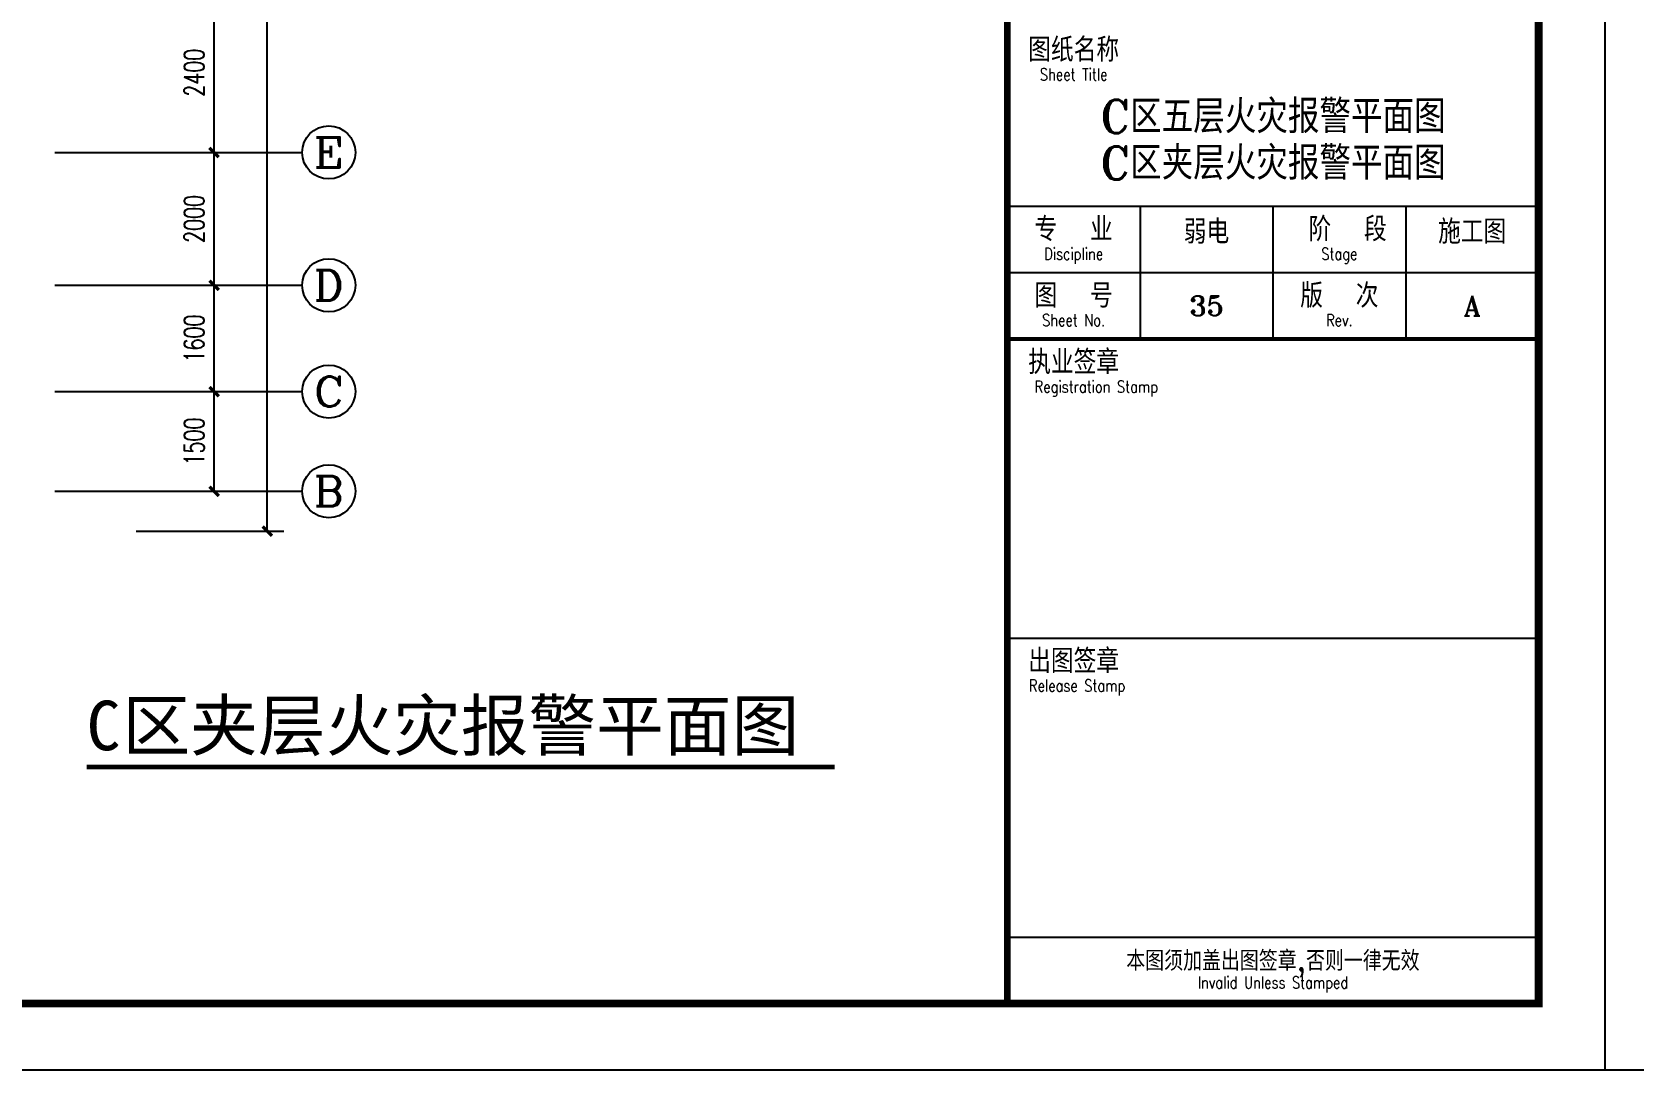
# Model space of a CAD drawing. Extents: x 190999 to 918899, y -200814 to 215286.
# Drawn here: x 524018 to 548134, y -96414 to -80792 of the extents above; entities that cross this region are included whole.
import ezdxf
from ezdxf.enums import TextEntityAlignment as Align

# ---------------------------------------------------------------- set-up
doc = ezdxf.new("R2010")
doc.units = 0
doc.header["$LTSCALE"] = 1000
doc.header["$MEASUREMENT"] = 0
doc.layers.get('Defpoints').update_dxf_attribs({"color": 1})
for name, color, linetype in [('AXIS', 3, 'Continuous'), ('AXIS_TEXT', 7, 'Continuous'), ('DIM_SYMB', 3, 'Continuous'), ('PUB_TEXT', 7, 'Continuous'), ('图框', 189, 'Continuous')]:
    doc.layers.add(name, color=color, linetype=linetype)
doc.styles.add('_TCH_AXIS', font='COMPLEX', dxfattribs={"bigfont": 'GBCBIG'})
doc.styles.add('COMPLEX', font='COMPLEX')
doc.styles.add('DIM_FONT', font='SIMPLEX', dxfattribs={"width": 0.7, "bigfont": 'GBCBIG'})
doc.styles.add('HT', font='simhei.ttf')
doc.styles.add('TKZ1_tjhts.shx', font='tjromant.shx', dxfattribs={"bigfont": 'tjhts.shx'})
doc.styles.add('TKZ2_tjkts.shx', font='tjromant.shx', dxfattribs={"bigfont": 'tjkts.shx'})
doc.dimstyles.new('DIMN', dxfattribs={"dimtxt": 300, "dimasz": 100, "dimexe": 250, "dimexo": 300, "dimgap": 150, "dimtad": 1, "dimdec": 0, "dimzin": 0, "dimdsep": 46, "dimtxsty": 'DIM_FONT', "dimblk": 'ARCHTICK', "dimcen": 0.09, "dimclrt": 7, "dimazin": 2, "dimtfac": 1, "dimtdec": 0, "dimtix": 1, "dimtmove": 2, "dimatfit": 3, "dimfxl": 0, "dimtolj": 1, "dimtzin": 0, "dimarcsym": 0})

# ---------------------------------------------------------------- blocks, each defined once
blk = doc.blocks.new('TJAD_TK_A0')
at = {"layer": '图框'}
for p, q in [((973, -441.7), (973, 399.3)), ((2162, -441.7), (2162, 399.3)), ((2072, -311.7), (2152, -311.7)), ((2092, -311.7), (2092, -331.7)), ((2112, -311.7), (2112, -331.7)), ((2132, -311.7), (2132, -331.7)), ((2072, -321.7), (2152, -321.7)), ((2072, -376.7), (2152, -376.7)), ((2072, -421.7), (2152, -421.7)), ((973, -441.7), (2162, -441.7))]:
    blk.add_line(p, q, dxfattribs=at)
at = {"layer": '图框', "const_width": 1.2}
blk.add_lwpolyline([(2152, -431.7), (2152, 389.3), (998, 389.3), (998, -431.7)], close=True, dxfattribs=at)
at = {"layer": '图框'}
for points, const_width in [([(2072, 389.3), (2072, -431.7)], 1), ([(2072, -331.7), (2152, -331.7)], 0.6)]:
    blk.add_lwpolyline(points, dxfattribs=dict(at, const_width=const_width))
at = {"layer": '图框', "style": 'TKZ2_tjkts.shx'}
for s, height, p in [('图纸名称', 3.6, (2082, -288.16)), ('专  业', 3.6, (2082, -315.16)), (' 阶  段', 3.6, (2122, -315.16)), ('版  次', 3.6, (2122, -325.16)), ('图  号', 3.6, (2082, -325.16)), ('执业签章', 3.6, (2082, -335.16)), ('出图签章', 3.6, (2082, -380.16)), ('本图须加盖出图签章,否则一律无效', 3, (2112, -425.28))]:
    blk.add_text(s, height=height, dxfattribs=at).set_placement(p, align=Align.MIDDLE_CENTER)
at = {"layer": '图框', "style": 'TKZ2_tjkts.shx', "width": 0.8}
for s, p in [('Sheet Title', (2082, -291.86)), ('Discipline', (2082, -318.86)), ('Stage', (2122, -318.86)), ('Sheet No.', (2082, -328.86)), ('Rev.', (2122, -328.86)), ('Registration Stamp', (2085.41, -338.86)), ('Release Stamp', (2082.52, -383.86)), ('Invalid Unless Stamped', (2112, -428.53))]:
    blk.add_text(s, height=1.8, dxfattribs=at).set_placement(p, align=Align.MIDDLE_CENTER)
at = {"layer": '图框', "color": 3, "style": 'TKZ1_tjhts.shx'}
for s, height, p in [('弱电', 3.6, (2102, -315.54)), ('施工图', 3.6, (2142, -315.54)), ('A', 3, (2142, -326.7))]:
    blk.add_text(s, height=height, dxfattribs=at).set_placement(p, align=Align.MIDDLE_CENTER)
blk = doc.blocks.new('_ArchTick')
at = {"const_width": 0.5}
blk.add_lwpolyline([(-0.7, -0.7), (0.7, 0.7)], dxfattribs=at)
blk = doc.blocks.new('*D1641')
at = {"layer": 'AXIS', "color": 0, "lineweight": -2}
for p, q in [((525963, -80204), (527008, -80204)), ((526758, -82604), (526758, -80204)), ((525963, -82604), (527008, -82604))]:
    blk.add_line(p, q, dxfattribs=at)
at = {"layer": 'Defpoints', "color": 0}
for p in [(525663, -80204), (526758, -80204), (525663, -82604)]:
    blk.add_point(p, dxfattribs=at)
at = {"layer": 'AXIS', "color": 0, "lineweight": -2, "xscale": 100, "yscale": 100, "zscale": 100}
for p, rotation in [((526758, -80204), 90), ((526758, -82604), 270)]:
    blk.add_blockref('_ArchTick', p, dxfattribs=dict(at, rotation=rotation))
at = {"layer": 'AXIS', "color": 7, "insert": (526458, -81404), "char_height": 300, "attachment_point": 5, "rotation": 90, "style": 'DIM_FONT'}
blk.add_mtext('\\A1;2400', dxfattribs=at)
blk = doc.blocks.new('*D1642')
at = {"layer": 'AXIS', "color": 0, "lineweight": -2}
for p, q in [((525963, -82604), (527008, -82604)), ((526758, -84604), (526758, -82604)), ((525963, -84604), (527008, -84604))]:
    blk.add_line(p, q, dxfattribs=at)
at = {"layer": 'Defpoints', "color": 0}
for p in [(525663, -82604), (526758, -82604), (525663, -84604)]:
    blk.add_point(p, dxfattribs=at)
at = {"layer": 'AXIS', "color": 0, "lineweight": -2, "xscale": 100, "yscale": 100, "zscale": 100}
for p, rotation in [((526758, -82604), 90), ((526758, -84604), 270)]:
    blk.add_blockref('_ArchTick', p, dxfattribs=dict(at, rotation=rotation))
at = {"layer": 'AXIS', "color": 7, "insert": (526458, -83604), "char_height": 300, "attachment_point": 5, "rotation": 90, "style": 'DIM_FONT'}
blk.add_mtext('\\A1;2000', dxfattribs=at)
blk = doc.blocks.new('*D1643')
at = {"layer": 'AXIS', "color": 0, "lineweight": -2}
for p, q in [((525963, -84604), (527008, -84604)), ((526758, -86204), (526758, -84604)), ((525963, -86204), (527008, -86204))]:
    blk.add_line(p, q, dxfattribs=at)
at = {"layer": 'Defpoints', "color": 0}
for p in [(525663, -84604), (526758, -84604), (525663, -86204)]:
    blk.add_point(p, dxfattribs=at)
at = {"layer": 'AXIS', "color": 0, "lineweight": -2, "xscale": 100, "yscale": 100, "zscale": 100}
for p, rotation in [((526758, -84604), 90), ((526758, -86204), 270)]:
    blk.add_blockref('_ArchTick', p, dxfattribs=dict(at, rotation=rotation))
at = {"layer": 'AXIS', "color": 7, "insert": (526458, -85404), "char_height": 300, "attachment_point": 5, "rotation": 90, "style": 'DIM_FONT'}
blk.add_mtext('\\A1;1600', dxfattribs=at)
blk = doc.blocks.new('*D1644')
at = {"layer": 'AXIS', "color": 0, "lineweight": -2}
for p, q in [((525963, -86204), (527008, -86204)), ((526758, -87704), (526758, -86204)), ((525963, -87704), (527008, -87704))]:
    blk.add_line(p, q, dxfattribs=at)
at = {"layer": 'Defpoints', "color": 0}
for p in [(525663, -86204), (526758, -86204), (525663, -87704)]:
    blk.add_point(p, dxfattribs=at)
at = {"layer": 'AXIS', "color": 0, "lineweight": -2, "xscale": 100, "yscale": 100, "zscale": 100}
for p, rotation in [((526758, -86204), 90), ((526758, -87704), 270)]:
    blk.add_blockref('_ArchTick', p, dxfattribs=dict(at, rotation=rotation))
at = {"layer": 'AXIS', "color": 7, "insert": (526458, -86954), "char_height": 300, "attachment_point": 5, "rotation": 90, "style": 'DIM_FONT'}
blk.add_mtext('\\A1;1500', dxfattribs=at)
blk = doc.blocks.new('*D1645')
at = {"layer": 'AXIS', "color": 0, "lineweight": -2}
for p, q in [((525585, -60304), (527808, -60304)), ((527558, -88304), (527558, -60304)), ((525585, -88304), (527808, -88304))]:
    blk.add_line(p, q, dxfattribs=at)
at = {"layer": 'Defpoints', "color": 0}
for p in [(525285, -60304), (527558, -60304), (525285, -88304)]:
    blk.add_point(p, dxfattribs=at)
at = {"layer": 'AXIS', "color": 0, "lineweight": -2, "xscale": 100, "yscale": 100, "zscale": 100}
for p, rotation in [((527558, -60304), 90), ((527558, -88304), 270)]:
    blk.add_blockref('_ArchTick', p, dxfattribs=dict(at, rotation=rotation))
at = {"layer": 'AXIS', "color": 7, "insert": (527258, -74304), "char_height": 300, "attachment_point": 5, "rotation": 90, "style": 'DIM_FONT'}
blk.add_mtext('\\A1;28000', dxfattribs=at)
blk = doc.blocks.new('_AXISO')
blk.add_circle((0, 0), 0.5)
at = {"layer": 'AXIS_TEXT', "style": 'COMPLEX', "width": 1.041667}
blk.add_attdef('A', text='', height=0.56, dxfattribs=at).set_placement((-0.25, -0.28), (0.25, -0.28), align=Align.FIT)

msp = doc.modelspace()

# ---------------------------------------------------------------- linework, layer by layer
at = {"layer": 'AXIS'}
for p, q in [((524363.1, -82603.6), (528084.6, -82603.6)), ((524363.1, -84603.6), (528084.6, -84603.6)), ((524363.1, -86203.6), (528084.6, -86203.6)), ((524363.1, -87703.6), (528084.6, -87703.6))]:
    msp.add_line(p, q, dxfattribs=at)
at = {"layer": 'DIM_SYMB', "const_width": 70}
msp.add_lwpolyline([(524839.4, -91851.6), (536100.2, -91851.6)], dxfattribs=at)

# ---------------------------------------------------------------- block references
at = {"layer": 'AXIS'}
ref = msp.add_blockref('_AXISO', (528484.6, -82603.6), dxfattribs=dict(at, xscale=800, yscale=800, zscale=800))
ref.add_attrib('A', 'E', dxfattribs={"layer": 'AXIS_TEXT', "height": 452.5, "style": '_TCH_AXIS', "width": 1.3125}).set_placement((528258.3, -82829.9), (528710.9, -82829.9), align=Align.FIT)
ref = msp.add_blockref('_AXISO', (528484.6, -84603.6), dxfattribs=dict(at, xscale=800, yscale=800, zscale=800))
ref.add_attrib('A', 'D', dxfattribs={"layer": 'AXIS_TEXT', "height": 452.5, "style": '_TCH_AXIS', "width": 1.235294}).set_placement((528258.3, -84829.9), (528710.9, -84829.9), align=Align.FIT)
ref = msp.add_blockref('_AXISO', (528484.6, -86203.6), dxfattribs=dict(at, xscale=800, yscale=800, zscale=800))
ref.add_attrib('A', 'C', dxfattribs={"layer": 'AXIS_TEXT', "height": 452.5, "style": '_TCH_AXIS', "width": 1.4}).set_placement((528258.3, -86429.9), (528710.9, -86429.9), align=Align.FIT)
ref = msp.add_blockref('_AXISO', (528484.6, -87703.6), dxfattribs=dict(at, xscale=800, yscale=800, zscale=800))
ref.add_attrib('A', 'B', dxfattribs={"layer": 'AXIS_TEXT', "height": 452.5, "style": '_TCH_AXIS', "width": 1.235294}).set_placement((528258.3, -87929.9), (528710.9, -87929.9), align=Align.FIT)
at = {"layer": '图框', "xscale": 100, "yscale": 100, "zscale": 100}
for p in [(331498.6, -52243.2), (450398.6, -52243.2)]:
    msp.add_blockref('TJAD_TK_A0', p, dxfattribs=at)

# ---------------------------------------------------------------- texts
at = {"layer": 'PUB_TEXT', "style": 'HT'}
for s, height, p in [('C', 746.8, (524839.4, -91601.9)), ('区夹层火灾报警平面图', 746.84, (525379.5, -91601.9))]:
    msp.add_text(s, height=height, dxfattribs=at).set_placement(p)
at = {"layer": '图框', "color": 3, "style": 'TKZ1_tjhts.shx'}
for s, height, p in [('C区五层火灾报警平面图', 500, (542698.5, -82063.5)), ('C区夹层火灾报警平面图', 500, (542698.5, -82763.5)), ('35', 300, (541698.5, -84913.5))]:
    msp.add_text(s, height=height, dxfattribs=at).set_placement(p, align=Align.MIDDLE_CENTER)

# ---------------------------------------------------------------- dimensions: what is measured, and where the dimension line sits
at = {"layer": 'AXIS'}
for p1, p2, distance, picture, middle in [((525285.3, -88303.6), (525285.3, -60303.6), -2272.2, '*D1645', (527257.5, -74303.6)), ((525663.1, -82603.6), (525663.1, -80203.6), -1094.4, '*D1641', (526457.5, -81403.6)), ((525663.1, -84603.6), (525663.1, -82603.6), -1094.4, '*D1642', (526457.5, -83603.6)), ((525663.1, -86203.6), (525663.1, -84603.6), -1094.4, '*D1643', (526457.5, -85403.6)), ((525663.1, -87703.6), (525663.1, -86203.6), -1094.4, '*D1644', (526457.5, -86953.6))]:
    dim = msp.add_aligned_dim(p1=p1, p2=p2, distance=distance, dimstyle='DIMN', dxfattribs=at)
    dim.commit()
    dim.dimension.update_dxf_attribs({"geometry": picture, "text_midpoint": middle})

doc.saveas('drawing.dxf')
